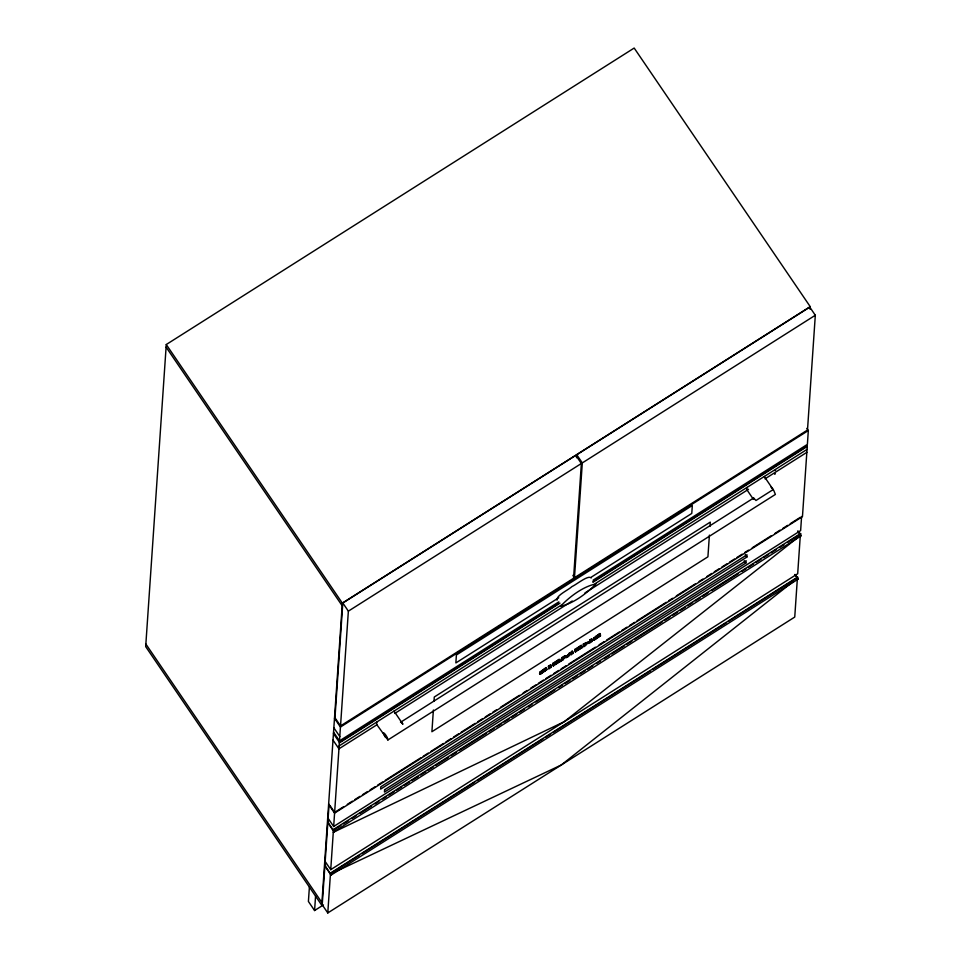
<?xml version="1.0" encoding="UTF-8"?>
<svg xmlns="http://www.w3.org/2000/svg" width="961" height="961" viewBox="0 0 961 961"><rect width="100%" height="100%" fill="white"/><g stroke="black" fill="none" stroke-linecap="round" stroke-linejoin="round"><path stroke-width="1.44" d="M775.371 473.725L774.686 474.278M797.99 579.219L331.028 875.111L330.644 872.984L797.606 577.093L797.99 579.219L795.011 574.714M800.945 535.938L333.899 831.806L333.611 829.403L800.573 533.499L800.945 535.938L797.954 531.421M166.277 344.531L145.688 646.621L321.743 905.226L342.344 603.136L166.277 344.531L634.176 48.05L810.231 306.655L810.063 309.238M309.394 887.075L308.409 901.466L314.583 910.535L323.461 904.914M314.583 910.535L315.568 896.145M330.644 872.984L330.488 873.765L325.551 866.594L325.166 861.813L322.223 904.782L327.785 912.95L794.747 617.058L797.39 578.222M333.611 829.403L333.443 830.376L328.506 823.217L328.181 817.583L325.178 861.488L330.74 869.657L797.69 573.753L800.345 534.917M329.082 804.237L328.121 818.328L333.671 826.496L800.633 530.604L801.594 516.501M342.801 602.979L334.969 717.783L340.53 725.939L573.549 578.294L581.369 463.502L575.807 455.334L342.801 602.979L348.362 611.148L340.53 725.939M327.785 912.95L330.428 874.114M330.74 869.657L333.383 830.809M333.671 826.496L339.389 742.336L333.443 733.615M558.846 601.862L339.485 740.871L340.434 727.045L334.488 718.311M376.784 722.035L376.628 724.378L387.896 739.97L775.383 494.435L773.797 490.53L764.283 476.5M433.387 710.023L431.909 731.717L707.921 556.815L709.398 535.121M433.976 701.338L434.276 697.001L710.287 522.099L709.999 526.436M558.365 660.591L558.894 661.36L555.422 663.57L554.893 662.814L558.365 660.591L554.881 663.078L555.422 664.339L559.963 661.444L559.434 660.688L554.905 663.583M558.894 661.36L555.422 664.339M576.54 457.724L576.744 454.745L809.763 307.088L815.312 315.256L807.492 430.047L574.474 577.705L572.888 575.363M574.474 577.705L582.306 462.914L576.744 454.745M580.456 646.597L580.985 647.366L577.513 649.576L576.996 648.807L580.456 646.597L580.961 647.666L577.525 650.345L582.054 647.45L581.525 646.681L578.126 648.855M747.057 487.407L746.901 489.762L753.376 499.276M746.865 557.056L747.021 554.749L380.796 786.807L380.64 789.113L746.865 557.056L745.28 554.713M806.844 428.378L808.321 430.552L807.384 444.378L593.093 580.168M775.599 470.301L774.938 470.602M548.851 668.784L548.455 666.165L550.653 664.784L551.17 665.553L551.037 667.402L548.851 668.784L548.455 666.165M559.963 661.444L553.272 665.985L552.875 663.366L559.182 659.378L559.59 660.507L555.422 663.57M582.054 647.45L575.363 651.99L574.966 649.372L581.273 645.372L581.681 646.513L577.513 649.576M550.653 664.784L551.037 667.402M585.441 644.242L585.645 645.468L583.735 646.681L583.351 644.062L589.934 641.191L589.73 640.014L591.664 638.789L592.06 641.407C591.051 642.669 583.543 645.324 585.814 643.209M591.664 638.789L592.06 641.407M800.573 533.499L800.369 534.484L797.894 530.916M559.434 660.688L559.879 661.805M581.525 646.681L581.97 647.798M797.606 577.093L797.414 577.861L795.011 574.402M566.834 655.858L572.191 651.126L572.708 651.894L567.47 656.555L565.032 655.666L562.029 657.564L560.78 660.135L561.296 660.904L563.35 659.606C563.639 656.327 568.732 658.357 569.777 654.645C572.888 650.861 566.341 654.801 568.011 656.639M563.831 657.072L562.822 658.838L563.35 659.606M554.893 662.814L559.182 659.378M576.996 648.807L581.273 645.372M567.362 656.627C564.575 655.846 562.113 658.357 561.296 660.904M333.984 831.842L327.821 822.64M387.896 739.97C387.751 735.838 379.715 727.693 385.541 737.471M771.094 487.155L773.185 489.581L755.971 500.501L753.616 498.002L400.533 722.312M753.616 498.002L753.784 499.24M591.219 577.981C588.396 574.534 576.228 584.781 572.011 586.546C568.203 590.138 556.023 595.484 557.02 600.144M542.22 670.694L546.208 667.607L546.425 668.868L542.316 671.571L547.169 669.373L540.022 674.37L539.902 673.036L544.058 670.442M595.676 636.602L599.964 633.551L600.181 634.813L596.072 637.515L600.637 635.726L593.778 640.302L593.658 638.981L597.093 636.867M540.022 674.37L545.127 670.718L540.358 672.964L540.899 672.232L546.737 668.375M593.778 640.302L598.883 636.662L594.114 638.909L594.643 638.176L600.481 634.32M600.108 634.957L595.964 636.638M792.693 581.934L561.26 765.004L331.785 873.477M800.297 535.589L564.215 721.699L333.275 832.334M544.166 670.682L544.911 670.165M597.021 637.203L597.91 636.614M342.344 603.136L810.231 306.655M348.362 611.148L581.369 463.502M582.306 462.914L815.312 315.256M340.434 727.045L808.321 430.552M558.737 597.754L455.862 662.934L456.403 654.97L692.316 505.486L691.776 513.45L591.459 577.044M339.389 742.336L558.749 603.34M592.985 581.645L807.276 445.856L802.459 516.622L334.56 813.114L328.614 804.381M339.341 742.937L559.975 603.136M592.949 582.246L807.24 446.457M339.149 745.88L561.044 605.274M595.207 583.627L807.036 449.4M376.988 724.726L338.945 748.823L332.999 740.102M394.731 713.47L572.251 600.985M584.937 592.949L748.511 489.305M764.992 478.854L806.844 452.343M548.971 666.934L551.17 665.553M553.404 664.135L559.698 660.147M575.495 650.129L581.789 646.14M583.868 644.831L590.45 641.96L589.73 640.014M590.246 640.783L592.192 639.558M570.293 652.639L571.05 654.717L573.309 653.288L572.708 651.894M343.497 806.784L334.632 812.393L329.875 805.402M347.293 804.381L352.351 801.174M354.885 799.564L359.943 796.357M362.477 794.759L367.534 791.552M370.069 789.942L375.138 786.735M377.661 785.137L382.73 781.93M385.253 780.32L420.69 757.869M423.224 756.271L428.282 753.064M430.816 751.454L443.465 743.442M446 741.832L451.057 738.625M453.592 737.027L458.649 733.82M461.184 732.21L475.106 723.393M477.641 721.783L482.698 718.576M485.233 716.978L490.29 713.771M492.825 712.161L496.621 709.759M500.417 707.356L519.396 695.32M523.192 692.917L526.988 690.515M530.784 688.112L535.854 684.905M538.376 683.295L543.445 680.088M545.968 678.49L551.037 675.283M553.56 673.673L558.629 670.466M561.152 668.868L566.221 665.661M568.756 664.051L595.327 647.209M599.123 644.807L604.181 641.6M606.715 639.99L619.365 631.978M621.899 630.368L626.956 627.161M629.491 625.563L634.56 622.356M637.083 620.746L666.189 602.307M668.724 600.697L672.52 598.295M676.316 595.892L695.296 583.868M699.091 581.453L702.887 579.051M706.683 576.648L711.753 573.441M714.275 571.831L719.345 568.624M721.867 567.026L726.936 563.819M729.459 562.209L734.528 559.002M737.063 557.404L742.12 554.197M744.655 552.587L748.451 550.185M752.247 547.782L771.227 535.745M775.022 533.343L780.08 530.136M782.614 528.538L787.672 525.331M790.206 523.721L800.333 517.306M333.299 830.292L340.891 825.475M343.425 823.877L348.495 820.67M352.291 818.255L356.087 815.853M359.882 813.45L371.27 806.231M375.066 803.828L378.862 801.426M382.658 799.011L386.454 796.609M388.989 795.011L394.046 791.804M396.581 790.194L401.638 786.987M404.173 785.377L409.23 782.17M411.764 780.572L418.095 776.56M420.618 774.962L425.687 771.755M428.21 770.145L433.279 766.938M435.801 765.34L448.463 757.316M450.997 755.718L456.055 752.511M459.851 750.097L486.422 733.267M488.957 731.657L494.014 728.45M496.549 726.84L501.606 723.633M504.141 722.035L509.21 718.828M511.732 717.218L516.802 714.011M519.324 712.413L524.394 709.206M528.19 706.803L531.986 704.389M535.782 701.986L554.761 689.962M558.557 687.559L562.353 685.145M564.888 683.547L569.945 680.34M572.48 678.73L577.537 675.523M580.072 673.925L585.129 670.718M587.664 669.108L592.721 665.901M596.517 663.498L600.313 661.096M604.121 658.681L609.178 655.474M611.713 653.876L624.362 645.852M626.896 644.254L631.954 641.047M634.488 639.437L662.321 621.803M664.856 620.193L669.925 616.986M672.448 615.388L677.517 612.181M680.04 610.571L685.109 607.364M687.632 605.766L692.701 602.559M695.223 600.949L700.293 597.742M702.827 596.144L707.885 592.937M711.681 590.522L738.252 573.693M742.048 571.278L745.844 568.876M748.379 567.278L753.436 564.059M755.971 562.461L761.028 559.254M763.563 557.644L768.632 554.437M771.154 552.839L776.224 549.632M780.02 547.229L783.816 544.815M787.612 542.412L800.261 534.4M330.344 873.657L359.45 855.218M361.985 853.608L474.614 782.242M477.136 780.632L542.941 738.937M545.476 737.339L550.545 734.132M553.068 732.522L650.513 670.778M653.048 669.18L726.444 622.668M728.967 621.058L796.044 578.57M599.964 633.551L593.55 638.068L595.027 637.575M546.208 667.607L539.794 672.123L542.328 671.054M593.249 639.545L594.571 638.753M539.505 673.601L540.827 672.808M542.809 670.382L546.353 669.024L545.908 668.111M596.084 636.999L597.201 636.386M587.531 642.585L589.622 641.852L590.15 642.621M564.936 656.976L566.305 657.732M400.569 721.711L402.923 724.21L394.01 711.116M331.028 875.111L324.878 865.801M744.162 560.792L745.748 563.122M599.652 634.044L600.181 634.813M593.658 638.981L594.174 639.75M589.934 641.191L590.45 641.96M589.814 641.263L590.33 642.032M585.645 642.597L586.174 643.365M585.045 643.402L585.561 644.158M585.645 645.468L584.925 643.474M583.735 646.681L583.351 644.062M581.165 645.744L581.681 646.513M576.948 648.399L577.465 649.155M575.363 651.99L574.966 649.372M573.309 653.288L572.191 651.126M570.185 652.711L570.702 653.48M569.212 653.024L569.729 653.78M566.954 655.786L567.47 656.555M565.032 655.666L565.548 656.435M563.302 657.072L563.831 657.829M562.029 657.564L562.557 658.333M559.074 659.739L559.59 660.507M554.857 662.393L555.374 663.162M554.881 663.078L555.398 663.847M553.272 665.985L552.875 663.366M544.467 670.129L544.995 670.898M541.92 670.658L542.436 671.427M539.902 673.036L540.43 673.805M166.097 347.125L342.164 605.73M333.839 727.789L339.786 736.51M333.539 732.138L339.485 740.871M145.856 644.038L321.923 902.631M570.822 653.396L571.05 654.717M560.575 606.211C573.164 603.664 586.582 593.574 595.928 583.976C583.639 586.174 569.717 596.577 560.575 606.211M384.604 789.762L384.448 792.068L745.988 562.978L746.144 560.671L384.604 789.762"/></g></svg>
